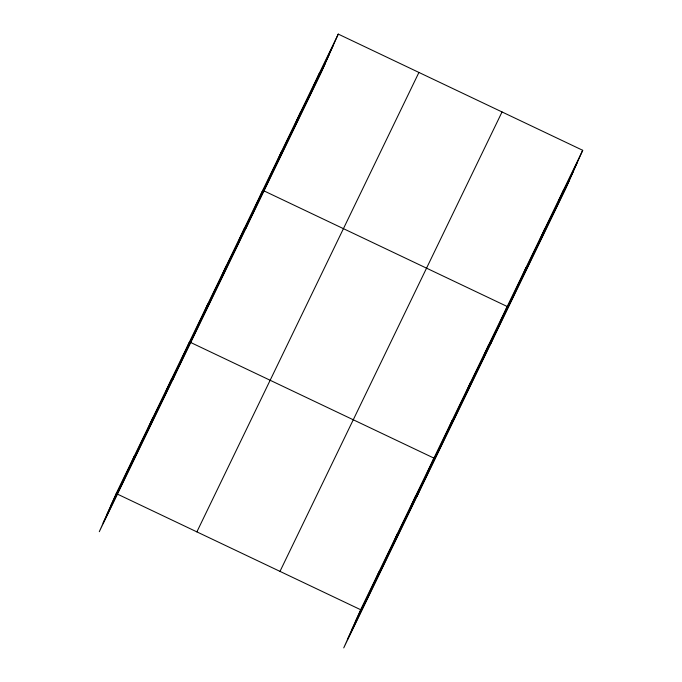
<?xml version="1.0" encoding="UTF-8"?>
<svg xmlns="http://www.w3.org/2000/svg" width="682" height="682" viewBox="0 0 682 682"><rect width="100%" height="100%" fill="white"/><g stroke="black" fill="none" stroke-linecap="round" stroke-linejoin="round"><path stroke-width="1.02" d="M338.263 34.1L116.204 493.529L99.291 531.696L321.341 72.275L338.263 34.1L582.709 150.304L565.796 188.471L343.737 647.9L360.659 609.725L582.709 150.304M129.248 467.52L134.525 455.627M147.568 429.617L152.845 417.716M165.888 391.715L171.165 379.814M172.563 380.087L189.485 341.912M202.528 315.911L207.805 304.01M220.849 278.009L226.126 266.108M239.169 240.107L244.437 228.206M245.844 228.479L262.758 190.304L507.212 306.508L490.298 344.683M276.363 163.151L281.632 151.251M295.238 124.098L300.515 112.206M314.112 85.054L319.389 73.153M373.702 583.724L378.979 571.823M392.022 545.822L397.299 533.921M410.342 507.919L415.611 496.019M417.017 496.291L433.931 458.116L190.44 342.373M446.983 432.115L452.251 420.214M465.303 394.213L470.571 382.312M483.623 356.311L488.892 344.41M520.818 279.356L526.086 267.455M539.692 240.303L544.961 228.402M558.567 201.25L563.835 189.349M110.927 505.422L332.987 46.001M107.091 514.1L329.142 54.671M103.127 523.026L325.186 63.605M196.876 531.875L418.927 72.445M279.987 571.38L502.046 111.95M355.382 621.626L577.441 162.197M351.537 630.296L573.596 170.875M347.581 639.23L569.641 179.801M116.204 493.529L360.659 609.725"/></g></svg>
